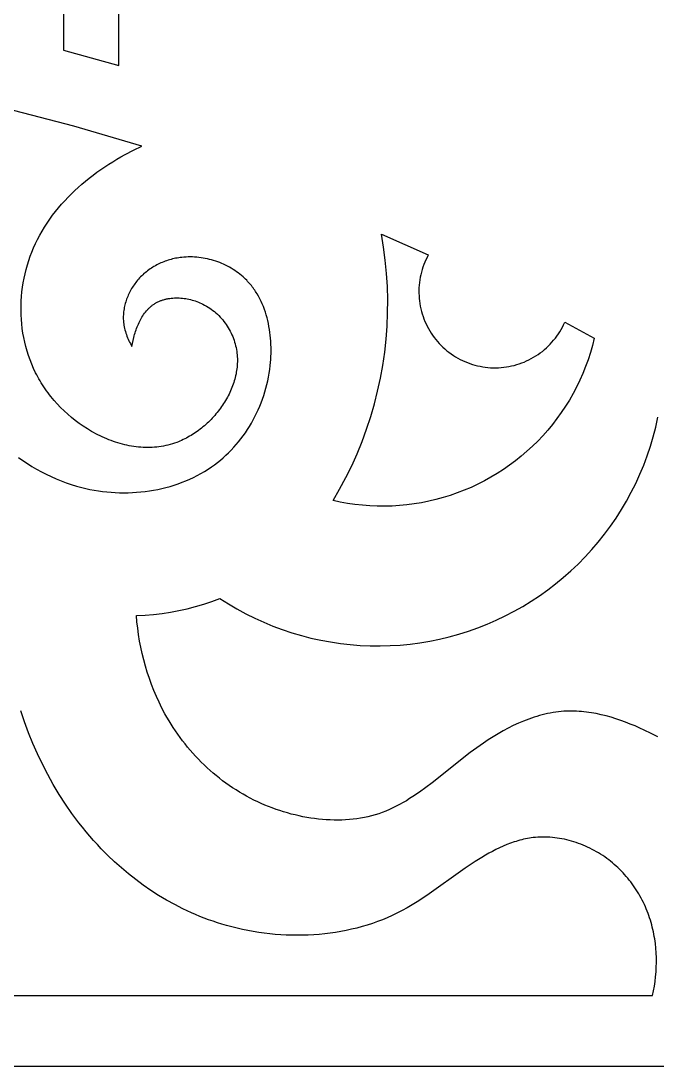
# Model space of a CAD drawing. Header units: millimetres. Extents: x 215 to 1844, y 1465 to 2065.
# Drawn here: x 1218.3 to 1430.6, y 1464.8 to 1813.5 of the extents above; entities that cross this region are included whole.
import ezdxf

# ---------------------------------------------------------------- set-up
doc = ezdxf.new("R2010")
doc.units = ezdxf.units.MM
doc.layers.add('Layer 01', color=12, linetype='Continuous', true_color=0xde0000)

msp = doc.modelspace()

# ---------------------------------------------------------------- linework, layer by layer
at = {"layer": 'Layer 01'}
for p, q in [((1232.55, 2041.2), (1232.55, 1803.76)), ((1251.02, 1798.65), (1251.02, 2041.2)), ((1232.55, 1803.76), (1251.02, 1798.65)), ((1236.06, 1778.37), (1213.28, 1784.33)), ((1258.66, 1771.75), (1236.06, 1778.37)), ((1251.7, 1768.17), (1253.08, 1768.94)), ((1253.08, 1768.94), (1255.86, 1770.4)), ((1255.86, 1770.4), (1258.66, 1771.75)), ((1244.99, 1763.93), (1246.31, 1764.83)), ((1246.31, 1764.83), (1247.63, 1765.71)), ((1247.63, 1765.71), (1248.98, 1766.56)), ((1248.98, 1766.56), (1250.33, 1767.38)), ((1250.33, 1767.38), (1251.7, 1768.17)), ((1241.15, 1761.08), (1242.41, 1762.05)), ((1242.41, 1762.05), (1243.69, 1763.01)), ((1243.69, 1763.01), (1244.99, 1763.93)), ((1236.33, 1756.91), (1237.5, 1757.99)), ((1237.5, 1757.99), (1238.69, 1759.04)), ((1238.69, 1759.04), (1239.91, 1760.07)), ((1239.91, 1760.07), (1241.15, 1761.08)), ((1232.98, 1753.52), (1234.07, 1754.68)), ((1234.07, 1754.68), (1235.18, 1755.81)), ((1235.18, 1755.81), (1236.33, 1756.91)), ((1229.89, 1749.91), (1230.89, 1751.14)), ((1230.89, 1751.14), (1231.92, 1752.34)), ((1231.92, 1752.34), (1232.98, 1753.52)), ((1227.1, 1746.08), (1228, 1747.38)), ((1228, 1747.38), (1228.92, 1748.66)), ((1228.92, 1748.66), (1229.89, 1749.91)), ((1225.43, 1743.41), (1226.25, 1744.76)), ((1226.25, 1744.76), (1227.1, 1746.08)), ((1223.22, 1739.23), (1223.92, 1740.64)), ((1223.92, 1740.64), (1224.65, 1742.04)), ((1224.65, 1742.04), (1225.43, 1743.41)), ((1339.33, 1738), (1338.6, 1742.34)), ((1338.6, 1742.34), (1354.27, 1735.42)), ((1222, 1736.39), (1222.57, 1737.78)), ((1222.57, 1737.78), (1223.22, 1739.23)), ((1339.91, 1733.64), (1339.33, 1738)), ((1220.51, 1732.1), (1220.97, 1733.54)), ((1220.97, 1733.54), (1221.46, 1734.98)), ((1221.46, 1734.98), (1222, 1736.39)), ((1266.97, 1733.52), (1266.48, 1733.34)), ((1267.46, 1733.68), (1266.97, 1733.52)), ((1267.96, 1733.83), (1267.46, 1733.68)), ((1268.46, 1733.97), (1267.96, 1733.83)), ((1268.96, 1734.09), (1268.46, 1733.97)), ((1269.46, 1734.21), (1268.96, 1734.09)), ((1269.97, 1734.32), (1269.46, 1734.21)), ((1270.48, 1734.41), (1269.97, 1734.32)), ((1271, 1734.5), (1270.48, 1734.41)), ((1271.51, 1734.57), (1271, 1734.5)), ((1272.03, 1734.63), (1271.51, 1734.57)), ((1272.74, 1734.7), (1272.03, 1734.63)), ((1273.45, 1734.75), (1272.74, 1734.7)), ((1274.16, 1734.77), (1273.45, 1734.75)), ((1274.88, 1734.78), (1274.16, 1734.77)), ((1275.59, 1734.77), (1274.88, 1734.78)), ((1276.31, 1734.73), (1275.59, 1734.77)), ((1277.02, 1734.68), (1276.31, 1734.73)), ((1277.73, 1734.61), (1277.02, 1734.68)), ((1278.45, 1734.51), (1277.73, 1734.61)), ((1279.16, 1734.4), (1278.45, 1734.51)), ((1279.86, 1734.28), (1279.16, 1734.4)), ((1280.56, 1734.13), (1279.86, 1734.28)), ((1281.26, 1733.96), (1280.56, 1734.13)), ((1281.96, 1733.78), (1281.26, 1733.96)), ((1282.65, 1733.58), (1281.96, 1733.78)), ((1283.33, 1733.36), (1282.65, 1733.58)), ((1340.34, 1729.27), (1339.91, 1733.64)), ((1353.47, 1733.84), (1353.12, 1733.03)), ((1353.86, 1734.64), (1353.47, 1733.84)), ((1354.27, 1735.42), (1353.86, 1734.64)), ((1219.74, 1729.15), (1220.1, 1730.63)), ((1220.1, 1730.63), (1220.51, 1732.1)), ((1260.61, 1730.17), (1260.2, 1729.85)), ((1261.02, 1730.47), (1260.61, 1730.17)), ((1261.44, 1730.77), (1261.02, 1730.47)), ((1261.87, 1731.05), (1261.44, 1730.77)), ((1262.31, 1731.33), (1261.87, 1731.05)), ((1262.75, 1731.59), (1262.31, 1731.33)), ((1263.2, 1731.85), (1262.75, 1731.59)), ((1263.65, 1732.09), (1263.2, 1731.85)), ((1264.11, 1732.33), (1263.65, 1732.09)), ((1264.57, 1732.55), (1264.11, 1732.33)), ((1265.04, 1732.77), (1264.57, 1732.55)), ((1265.52, 1732.97), (1265.04, 1732.77)), ((1266, 1733.16), (1265.52, 1732.97)), ((1266.48, 1733.34), (1266, 1733.16)), ((1284.01, 1733.12), (1283.33, 1733.36)), ((1284.68, 1732.87), (1284.01, 1733.12)), ((1285.34, 1732.6), (1284.68, 1732.87)), ((1285.99, 1732.31), (1285.34, 1732.6)), ((1286.64, 1732.01), (1285.99, 1732.31)), ((1287.27, 1731.69), (1286.64, 1732.01)), ((1287.9, 1731.35), (1287.27, 1731.69)), ((1288.51, 1731), (1287.9, 1731.35)), ((1289.12, 1730.63), (1288.51, 1731)), ((1289.71, 1730.25), (1289.12, 1730.63)), ((1290.29, 1729.85), (1289.71, 1730.25)), ((1352.22, 1730.55), (1351.98, 1729.7)), ((1352.49, 1731.38), (1352.22, 1730.55)), ((1352.79, 1732.21), (1352.49, 1731.38)), ((1353.12, 1733.03), (1352.79, 1732.21)), ((1219.13, 1726.17), (1219.41, 1727.67)), ((1219.41, 1727.67), (1219.74, 1729.15)), ((1256.96, 1726.62), (1256.66, 1726.23)), ((1257.27, 1726.99), (1256.96, 1726.62)), ((1257.58, 1727.36), (1257.27, 1726.99)), ((1257.93, 1727.75), (1257.58, 1727.36)), ((1258.29, 1728.12), (1257.93, 1727.75)), ((1258.65, 1728.49), (1258.29, 1728.12)), ((1259.03, 1728.84), (1258.65, 1728.49)), ((1259.41, 1729.19), (1259.03, 1728.84)), ((1259.8, 1729.52), (1259.41, 1729.19)), ((1260.2, 1729.85), (1259.8, 1729.52)), ((1290.86, 1729.44), (1290.29, 1729.85)), ((1291.42, 1729.01), (1290.86, 1729.44)), ((1291.96, 1728.57), (1291.42, 1729.01)), ((1292.48, 1728.12), (1291.96, 1728.57)), ((1292.99, 1727.65), (1292.48, 1728.12)), ((1293.33, 1727.32), (1292.99, 1727.65)), ((1293.67, 1726.98), (1293.33, 1727.32)), ((1294, 1726.63), (1293.67, 1726.98)), ((1294.32, 1726.29), (1294, 1726.63)), ((1340.62, 1724.88), (1340.34, 1729.27)), ((1351.43, 1727.11), (1351.31, 1726.23)), ((1351.59, 1727.98), (1351.43, 1727.11)), ((1351.77, 1728.84), (1351.59, 1727.98)), ((1351.98, 1729.7), (1351.77, 1728.84)), ((1218.56, 1721.61), (1218.71, 1723.14)), ((1218.71, 1723.14), (1218.9, 1724.66)), ((1218.9, 1724.66), (1219.13, 1726.17)), ((1254.81, 1723.35), (1254.59, 1722.92)), ((1255.05, 1723.78), (1254.81, 1723.35)), ((1255.29, 1724.21), (1255.05, 1723.78)), ((1255.55, 1724.63), (1255.29, 1724.21)), ((1255.81, 1725.04), (1255.55, 1724.63)), ((1256.08, 1725.44), (1255.81, 1725.04)), ((1256.37, 1725.84), (1256.08, 1725.44)), ((1256.66, 1726.23), (1256.37, 1725.84)), ((1294.63, 1725.93), (1294.32, 1726.29)), ((1294.93, 1725.57), (1294.63, 1725.93)), ((1295.23, 1725.2), (1294.93, 1725.57)), ((1295.52, 1724.83), (1295.23, 1725.2)), ((1295.81, 1724.45), (1295.52, 1724.83)), ((1296.08, 1724.07), (1295.81, 1724.45)), ((1296.35, 1723.68), (1296.08, 1724.07)), ((1296.62, 1723.28), (1296.35, 1723.68)), ((1296.87, 1722.88), (1296.62, 1723.28)), ((1340.74, 1720.49), (1340.62, 1724.88)), ((1351.16, 1724.48), (1351.13, 1723.59)), ((1351.13, 1723.59), (1351.13, 1722.71)), ((1351.22, 1725.36), (1351.16, 1724.48)), ((1351.31, 1726.23), (1351.22, 1725.36)), ((1218.4, 1718.55), (1218.46, 1720.09)), ((1218.46, 1720.09), (1218.56, 1721.61)), ((1253.32, 1719.75), (1253.18, 1719.28)), ((1253.47, 1720.21), (1253.32, 1719.75)), ((1253.63, 1720.67), (1253.47, 1720.21)), ((1253.8, 1721.13), (1253.63, 1720.67)), ((1253.98, 1721.58), (1253.8, 1721.13)), ((1254.17, 1722.03), (1253.98, 1721.58)), ((1254.37, 1722.48), (1254.17, 1722.03)), ((1254.59, 1722.92), (1254.37, 1722.48)), ((1263.41, 1719.44), (1263.63, 1719.56)), ((1263.63, 1719.56), (1263.85, 1719.68)), ((1263.85, 1719.68), (1264.08, 1719.79)), ((1264.08, 1719.79), (1264.31, 1719.89)), ((1264.31, 1719.89), (1264.54, 1720)), ((1264.54, 1720), (1264.77, 1720.09)), ((1264.77, 1720.09), (1265, 1720.18)), ((1265, 1720.18), (1265.24, 1720.27)), ((1265.24, 1720.27), (1265.48, 1720.36)), ((1265.48, 1720.36), (1265.72, 1720.43)), ((1265.72, 1720.43), (1265.97, 1720.51)), ((1265.97, 1720.51), (1266.21, 1720.58)), ((1266.21, 1720.58), (1266.46, 1720.64)), ((1266.46, 1720.64), (1266.71, 1720.7)), ((1266.71, 1720.7), (1266.96, 1720.76)), ((1266.96, 1720.76), (1267.21, 1720.81)), ((1267.21, 1720.81), (1267.47, 1720.86)), ((1267.47, 1720.86), (1267.98, 1720.94)), ((1267.98, 1720.94), (1268.5, 1721.01)), ((1268.5, 1721.01), (1269.03, 1721.06)), ((1269.03, 1721.06), (1269.56, 1721.09)), ((1269.56, 1721.09), (1270.09, 1721.1)), ((1270.09, 1721.1), (1270.63, 1721.1)), ((1270.63, 1721.1), (1271.16, 1721.08)), ((1271.16, 1721.08), (1271.7, 1721.05)), ((1271.7, 1721.05), (1272.24, 1721)), ((1272.24, 1721), (1272.78, 1720.94)), ((1272.78, 1720.94), (1273.32, 1720.86)), ((1273.32, 1720.86), (1273.86, 1720.76)), ((1273.86, 1720.76), (1274.4, 1720.65)), ((1274.4, 1720.65), (1274.94, 1720.53)), ((1274.94, 1720.53), (1275.47, 1720.39)), ((1275.47, 1720.39), (1276, 1720.24)), ((1276, 1720.24), (1276.52, 1720.07)), ((1276.52, 1720.07), (1277.04, 1719.89)), ((1277.04, 1719.89), (1277.55, 1719.69)), ((1277.55, 1719.69), (1278.06, 1719.49)), ((1278.06, 1719.49), (1278.56, 1719.26)), ((1297.12, 1722.48), (1296.87, 1722.88)), ((1297.6, 1721.65), (1297.12, 1722.48)), ((1298.05, 1720.81), (1297.6, 1721.65)), ((1298.47, 1719.95), (1298.05, 1720.81)), ((1298.87, 1719.08), (1298.47, 1719.95)), ((1340.71, 1716.09), (1340.74, 1720.49)), ((1351.13, 1722.71), (1351.17, 1721.83)), ((1351.17, 1721.83), (1351.23, 1720.95)), ((1351.23, 1720.95), (1351.32, 1720.07)), ((1351.32, 1720.07), (1351.44, 1719.2)), ((1218.39, 1717.02), (1218.4, 1718.55)), ((1218.42, 1715.49), (1218.39, 1717.02)), ((1252.63, 1716.44), (1252.58, 1715.96)), ((1252.69, 1716.92), (1252.63, 1716.44)), ((1252.76, 1717.4), (1252.69, 1716.92)), ((1252.85, 1717.87), (1252.76, 1717.4)), ((1252.95, 1718.34), (1252.85, 1717.87)), ((1253.06, 1718.81), (1252.95, 1718.34)), ((1253.18, 1719.28), (1253.06, 1718.81)), ((1259.59, 1715.97), (1259.9, 1716.37)), ((1259.9, 1716.37), (1260.22, 1716.76)), ((1260.22, 1716.76), (1260.38, 1716.95)), ((1260.38, 1716.95), (1260.55, 1717.13)), ((1260.55, 1717.13), (1260.72, 1717.31)), ((1260.72, 1717.31), (1260.89, 1717.49)), ((1260.89, 1717.49), (1261.06, 1717.67)), ((1261.06, 1717.67), (1261.24, 1717.84)), ((1261.24, 1717.84), (1261.42, 1718)), ((1261.42, 1718), (1261.61, 1718.17)), ((1261.61, 1718.17), (1261.79, 1718.33)), ((1261.79, 1718.33), (1261.98, 1718.48)), ((1261.98, 1718.48), (1262.18, 1718.63)), ((1262.18, 1718.63), (1262.37, 1718.77)), ((1262.37, 1718.77), (1262.57, 1718.92)), ((1262.57, 1718.92), (1262.78, 1719.05)), ((1262.78, 1719.05), (1262.99, 1719.19)), ((1262.99, 1719.19), (1263.2, 1719.32)), ((1263.2, 1719.32), (1263.41, 1719.44)), ((1278.56, 1719.26), (1279.05, 1719.03)), ((1279.05, 1719.03), (1279.64, 1718.72)), ((1279.64, 1718.72), (1280.22, 1718.4)), ((1280.22, 1718.4), (1280.79, 1718.06)), ((1280.79, 1718.06), (1281.34, 1717.7)), ((1281.34, 1717.7), (1281.88, 1717.32)), ((1281.88, 1717.32), (1282.41, 1716.92)), ((1282.41, 1716.92), (1282.92, 1716.51)), ((1282.92, 1716.51), (1283.42, 1716.09)), ((1283.42, 1716.09), (1283.9, 1715.65)), ((1299.24, 1718.18), (1298.87, 1719.08)), ((1299.58, 1717.28), (1299.24, 1718.18)), ((1299.9, 1716.36), (1299.58, 1717.28)), ((1300.19, 1715.42), (1299.9, 1716.36)), ((1340.53, 1711.7), (1340.71, 1716.09)), ((1351.44, 1719.2), (1351.6, 1718.33)), ((1351.6, 1718.33), (1351.78, 1717.47)), ((1351.78, 1717.47), (1351.99, 1716.61)), ((1351.99, 1716.61), (1352.24, 1715.76)), ((1218.51, 1713.95), (1218.42, 1715.49)), ((1218.64, 1712.42), (1218.51, 1713.95)), ((1252.52, 1715.01), (1252.51, 1714.53)), ((1252.51, 1714.53), (1252.52, 1714.05)), ((1252.54, 1715.49), (1252.52, 1715.01)), ((1252.52, 1714.05), (1252.54, 1713.58)), ((1252.58, 1715.96), (1252.54, 1715.49)), ((1252.54, 1713.58), (1252.58, 1713.1)), ((1252.58, 1713.1), (1252.6, 1712.83)), ((1252.6, 1712.83), (1252.64, 1712.56)), ((1252.64, 1712.56), (1252.71, 1712.02)), ((1257.53, 1712.39), (1257.75, 1712.87)), ((1257.75, 1712.87), (1257.98, 1713.34)), ((1257.98, 1713.34), (1258.22, 1713.8)), ((1258.22, 1713.8), (1258.47, 1714.26)), ((1258.47, 1714.26), (1258.74, 1714.7)), ((1258.74, 1714.7), (1259.01, 1715.13)), ((1259.01, 1715.13), (1259.29, 1715.56)), ((1259.29, 1715.56), (1259.59, 1715.97)), ((1283.9, 1715.65), (1284.37, 1715.19)), ((1284.37, 1715.19), (1284.82, 1714.72)), ((1284.82, 1714.72), (1285.26, 1714.24)), ((1285.26, 1714.24), (1285.68, 1713.74)), ((1285.68, 1713.74), (1286.09, 1713.24)), ((1286.09, 1713.24), (1286.48, 1712.72)), ((1286.48, 1712.72), (1286.85, 1712.19)), ((1300.46, 1714.48), (1300.19, 1715.42)), ((1300.7, 1713.52), (1300.46, 1714.48)), ((1300.92, 1712.56), (1300.7, 1713.52)), ((1301.11, 1711.58), (1300.92, 1712.56)), ((1352.24, 1715.76), (1352.51, 1714.92)), ((1352.51, 1714.92), (1352.81, 1714.1)), ((1352.81, 1714.1), (1353.14, 1713.28)), ((1353.14, 1713.28), (1353.5, 1712.47)), ((1399.42, 1712.15), (1399.79, 1712.96)), ((1399.79, 1712.96), (1409.62, 1707.63)), ((1218.81, 1710.89), (1218.64, 1712.42)), ((1219.04, 1709.37), (1218.81, 1710.89)), ((1219.31, 1707.85), (1219.04, 1709.37)), ((1252.71, 1712.02), (1252.81, 1711.48)), ((1252.81, 1711.48), (1252.92, 1710.94)), ((1252.92, 1710.94), (1253.05, 1710.41)), ((1253.05, 1710.41), (1253.2, 1709.88)), ((1253.2, 1709.88), (1253.36, 1709.36)), ((1253.36, 1709.36), (1253.53, 1708.84)), ((1256.28, 1708.92), (1256.42, 1709.43)), ((1256.42, 1709.43), (1256.58, 1709.93)), ((1256.58, 1709.93), (1256.75, 1710.43)), ((1256.75, 1710.43), (1256.93, 1710.93)), ((1256.93, 1710.93), (1257.12, 1711.42)), ((1257.12, 1711.42), (1257.32, 1711.91)), ((1257.32, 1711.91), (1257.53, 1712.39)), ((1286.85, 1712.19), (1287.21, 1711.64)), ((1287.21, 1711.64), (1287.55, 1711.09)), ((1287.55, 1711.09), (1287.88, 1710.53)), ((1287.88, 1710.53), (1288.18, 1709.96)), ((1288.18, 1709.96), (1288.47, 1709.38)), ((1288.47, 1709.38), (1288.75, 1708.8)), ((1301.28, 1710.6), (1301.11, 1711.58)), ((1301.42, 1709.61), (1301.28, 1710.6)), ((1301.54, 1708.62), (1301.42, 1709.61)), ((1340.2, 1707.31), (1340.53, 1711.7)), ((1353.5, 1712.47), (1353.89, 1711.68)), ((1353.89, 1711.68), (1354.3, 1710.9)), ((1354.3, 1710.9), (1354.74, 1710.13)), ((1354.74, 1710.13), (1355.2, 1709.38)), ((1355.2, 1709.38), (1355.7, 1708.65)), ((1397.17, 1708.37), (1397.67, 1709.09)), ((1397.67, 1709.09), (1398.15, 1709.83)), ((1398.15, 1709.83), (1398.6, 1710.59)), ((1398.6, 1710.59), (1399.03, 1711.37)), ((1399.03, 1711.37), (1399.42, 1712.15)), ((1219.63, 1706.35), (1219.31, 1707.85)), ((1220, 1704.85), (1219.63, 1706.35)), ((1253.53, 1708.84), (1253.73, 1708.32)), ((1253.73, 1708.32), (1253.93, 1707.81)), ((1253.93, 1707.81), (1254.15, 1707.31)), ((1254.15, 1707.31), (1254.38, 1706.81)), ((1254.38, 1706.81), (1254.62, 1706.32)), ((1254.62, 1706.32), (1254.87, 1705.84)), ((1254.87, 1705.84), (1255.14, 1705.36)), ((1255.41, 1704.89), (1255.57, 1705.88)), ((1255.57, 1705.88), (1255.77, 1706.89)), ((1255.77, 1706.89), (1256, 1707.91)), ((1256, 1707.91), (1256.13, 1708.41)), ((1256.13, 1708.41), (1256.28, 1708.92)), ((1288.75, 1708.8), (1289, 1708.2)), ((1289, 1708.2), (1289.24, 1707.6)), ((1289.24, 1707.6), (1289.45, 1707)), ((1289.45, 1707), (1289.65, 1706.38)), ((1289.65, 1706.38), (1289.83, 1705.77)), ((1289.83, 1705.77), (1289.99, 1705.14)), ((1301.64, 1707.62), (1301.54, 1708.62)), ((1301.72, 1706.61), (1301.64, 1707.62)), ((1301.77, 1705.6), (1301.72, 1706.61)), ((1301.8, 1704.59), (1301.77, 1705.6)), ((1339.72, 1702.94), (1340.2, 1707.31)), ((1355.7, 1708.65), (1356.21, 1707.94)), ((1356.21, 1707.94), (1356.76, 1707.24)), ((1356.76, 1707.24), (1357.32, 1706.56)), ((1357.32, 1706.56), (1357.91, 1705.91)), ((1357.91, 1705.91), (1358.52, 1705.27)), ((1394.3, 1705.02), (1394.92, 1705.65)), ((1394.92, 1705.65), (1395.52, 1706.3)), ((1395.52, 1706.3), (1396.09, 1706.97)), ((1396.09, 1706.97), (1396.65, 1707.66)), ((1396.65, 1707.66), (1397.17, 1708.37)), ((1409.62, 1707.63), (1409.01, 1705.23)), ((1220.42, 1703.36), (1220, 1704.85)), ((1220.88, 1701.89), (1220.42, 1703.36)), ((1255.14, 1705.36), (1255.41, 1704.89)), ((1289.99, 1705.14), (1290.14, 1704.52)), ((1290.14, 1704.52), (1290.26, 1703.89)), ((1290.26, 1703.89), (1290.36, 1703.26)), ((1290.36, 1703.26), (1290.44, 1702.62)), ((1290.44, 1702.62), (1290.5, 1702.05)), ((1290.5, 1702.05), (1290.54, 1701.48)), ((1301.76, 1701.56), (1301.79, 1702.57)), ((1301.79, 1702.57), (1301.81, 1703.58)), ((1301.81, 1703.58), (1301.8, 1704.59)), ((1339.08, 1698.59), (1339.72, 1702.94)), ((1358.52, 1705.27), (1359.15, 1704.66)), ((1359.15, 1704.66), (1359.81, 1704.06)), ((1359.81, 1704.06), (1360.48, 1703.49)), ((1360.48, 1703.49), (1361.17, 1702.95)), ((1361.17, 1702.95), (1361.89, 1702.43)), ((1361.89, 1702.43), (1362.62, 1701.93)), ((1390.16, 1701.74), (1390.9, 1702.23)), ((1390.9, 1702.23), (1391.62, 1702.74)), ((1391.62, 1702.74), (1392.32, 1703.27)), ((1392.32, 1703.27), (1393, 1703.83)), ((1393, 1703.83), (1393.66, 1704.42)), ((1393.66, 1704.42), (1394.3, 1705.02)), ((1408.33, 1702.85), (1407.56, 1700.49)), ((1409.01, 1705.23), (1408.33, 1702.85)), ((1221.4, 1700.43), (1220.88, 1701.89)), ((1221.97, 1698.98), (1221.4, 1700.43)), ((1222.59, 1697.56), (1221.97, 1698.98)), ((1290.51, 1698.6), (1290.46, 1698.02)), ((1290.55, 1699.18), (1290.51, 1698.6)), ((1290.54, 1701.48), (1290.57, 1700.9)), ((1290.57, 1699.75), (1290.55, 1699.18)), ((1290.57, 1700.9), (1290.57, 1700.33)), ((1290.57, 1700.33), (1290.57, 1699.75)), ((1301.52, 1698.54), (1301.62, 1699.54)), ((1301.62, 1699.54), (1301.7, 1700.55)), ((1301.7, 1700.55), (1301.76, 1701.56)), ((1338.3, 1694.27), (1339.08, 1698.59)), ((1362.62, 1701.93), (1363.36, 1701.46)), ((1363.36, 1701.46), (1364.12, 1701.02)), ((1364.12, 1701.02), (1364.9, 1700.6)), ((1364.9, 1700.6), (1365.69, 1700.21)), ((1365.69, 1700.21), (1366.5, 1699.85)), ((1366.5, 1699.85), (1367.31, 1699.51)), ((1367.31, 1699.51), (1368.14, 1699.21)), ((1368.14, 1699.21), (1368.98, 1698.93)), ((1368.98, 1698.93), (1369.82, 1698.68)), ((1369.82, 1698.68), (1370.68, 1698.46)), ((1382.05, 1698.38), (1382.91, 1698.59)), ((1382.91, 1698.59), (1383.76, 1698.83)), ((1383.76, 1698.83), (1384.6, 1699.09)), ((1384.6, 1699.09), (1385.43, 1699.39)), ((1385.43, 1699.39), (1386.25, 1699.71)), ((1386.25, 1699.71), (1387.06, 1700.06)), ((1387.06, 1700.06), (1387.86, 1700.44)), ((1387.86, 1700.44), (1388.64, 1700.85)), ((1388.64, 1700.85), (1389.41, 1701.28)), ((1389.41, 1701.28), (1390.16, 1701.74)), ((1407.56, 1700.49), (1406.71, 1698.16)), ((1223.26, 1696.15), (1222.59, 1697.56)), ((1223.61, 1695.45), (1223.26, 1696.15)), ((1223.98, 1694.76), (1223.61, 1695.45)), ((1289.98, 1695.15), (1289.85, 1694.58)), ((1290.11, 1695.73), (1289.98, 1695.15)), ((1290.22, 1696.3), (1290.11, 1695.73)), ((1290.31, 1696.87), (1290.22, 1696.3)), ((1290.39, 1697.45), (1290.31, 1696.87)), ((1290.46, 1698.02), (1290.39, 1697.45)), ((1300.95, 1694.7), (1301.18, 1695.97)), ((1301.18, 1695.97), (1301.37, 1697.25)), ((1301.37, 1697.25), (1301.52, 1698.54)), ((1370.68, 1698.46), (1371.54, 1698.27)), ((1371.54, 1698.27), (1372.41, 1698.12)), ((1372.41, 1698.12), (1373.28, 1697.99)), ((1373.28, 1697.99), (1374.16, 1697.89)), ((1374.16, 1697.89), (1375.04, 1697.82)), ((1375.04, 1697.82), (1375.92, 1697.79)), ((1375.92, 1697.79), (1376.8, 1697.78)), ((1376.8, 1697.78), (1377.68, 1697.8)), ((1377.68, 1697.8), (1378.56, 1697.86)), ((1378.56, 1697.86), (1379.44, 1697.95)), ((1379.44, 1697.95), (1380.32, 1698.06)), ((1380.32, 1698.06), (1381.19, 1698.21)), ((1381.19, 1698.21), (1382.05, 1698.38)), ((1405.79, 1695.87), (1404.78, 1693.6)), ((1406.71, 1698.16), (1405.79, 1695.87)), ((1224.36, 1694.07), (1223.98, 1694.76)), ((1224.75, 1693.39), (1224.36, 1694.07)), ((1225.16, 1692.71), (1224.75, 1693.39)), ((1225.58, 1692.04), (1225.16, 1692.71)), ((1226.01, 1691.38), (1225.58, 1692.04)), ((1288.97, 1691.76), (1288.75, 1691.2)), ((1289.17, 1692.32), (1288.97, 1691.76)), ((1289.36, 1692.88), (1289.17, 1692.32)), ((1289.53, 1693.45), (1289.36, 1692.88)), ((1289.7, 1694.01), (1289.53, 1693.45)), ((1289.85, 1694.58), (1289.7, 1694.01)), ((1300.09, 1690.95), (1300.41, 1692.19)), ((1300.41, 1692.19), (1300.7, 1693.44)), ((1300.7, 1693.44), (1300.95, 1694.7)), ((1337.36, 1689.97), (1338.3, 1694.27)), ((1404.78, 1693.6), (1403.7, 1691.37)), ((1226.46, 1690.72), (1226.01, 1691.38)), ((1226.92, 1690.07), (1226.46, 1690.72)), ((1227.39, 1689.42), (1226.92, 1690.07)), ((1227.88, 1688.78), (1227.39, 1689.42)), ((1228.38, 1688.15), (1227.88, 1688.78)), ((1229.41, 1686.91), (1228.38, 1688.15)), ((1287.5, 1688.47), (1287.22, 1687.93)), ((1287.78, 1689.01), (1287.5, 1688.47)), ((1288.04, 1689.55), (1287.78, 1689.01)), ((1288.29, 1690.1), (1288.04, 1689.55)), ((1288.53, 1690.65), (1288.29, 1690.1)), ((1288.75, 1691.2), (1288.53, 1690.65)), ((1298.94, 1687.3), (1299.36, 1688.5)), ((1299.36, 1688.5), (1299.74, 1689.72)), ((1299.74, 1689.72), (1300.09, 1690.95)), ((1336.28, 1685.71), (1337.36, 1689.97)), ((1402.55, 1689.18), (1401.32, 1687.03)), ((1403.7, 1691.37), (1402.55, 1689.18)), ((1230.49, 1685.7), (1229.41, 1686.91)), ((1231.61, 1684.52), (1230.49, 1685.7)), ((1285.3, 1684.82), (1284.94, 1684.32)), ((1285.64, 1685.32), (1285.3, 1684.82)), ((1285.98, 1685.83), (1285.64, 1685.32)), ((1286.3, 1686.35), (1285.98, 1685.83)), ((1286.62, 1686.87), (1286.3, 1686.35)), ((1286.92, 1687.4), (1286.62, 1686.87)), ((1287.22, 1687.93), (1286.92, 1687.4)), ((1297.53, 1683.77), (1298.03, 1684.93)), ((1298.03, 1684.93), (1298.5, 1686.11)), ((1298.5, 1686.11), (1298.94, 1687.3)), ((1335.05, 1681.49), (1336.28, 1685.71)), ((1400.02, 1684.92), (1398.64, 1682.86)), ((1401.32, 1687.03), (1400.02, 1684.92)), ((1232.78, 1683.38), (1231.61, 1684.52)), ((1233.98, 1682.28), (1232.78, 1683.38)), ((1235.22, 1681.22), (1233.98, 1682.28)), ((1236.5, 1680.2), (1235.22, 1681.22)), ((1282.62, 1681.45), (1282.2, 1680.99)), ((1283.03, 1681.91), (1282.62, 1681.45)), ((1283.43, 1682.38), (1283.03, 1681.91)), ((1283.82, 1682.85), (1283.43, 1682.38)), ((1284.2, 1683.33), (1283.82, 1682.85)), ((1284.58, 1683.82), (1284.2, 1683.33)), ((1284.94, 1684.32), (1284.58, 1683.82)), ((1295.85, 1680.38), (1296.44, 1681.49)), ((1296.44, 1681.49), (1297, 1682.62)), ((1297, 1682.62), (1297.53, 1683.77)), ((1333.68, 1677.31), (1335.05, 1681.49)), ((1398.64, 1682.86), (1397.2, 1680.85)), ((1430.17, 1678), (1430.89, 1681.25)), ((1237.81, 1679.22), (1236.5, 1680.2)), ((1239.15, 1678.29), (1237.81, 1679.22)), ((1240.52, 1677.4), (1239.15, 1678.29)), ((1278.61, 1677.65), (1278.13, 1677.27)), ((1279.08, 1678.04), (1278.61, 1677.65)), ((1279.55, 1678.44), (1279.08, 1678.04)), ((1280.01, 1678.84), (1279.55, 1678.44)), ((1280.46, 1679.26), (1280.01, 1678.84)), ((1280.91, 1679.68), (1280.46, 1679.26)), ((1281.35, 1680.11), (1280.91, 1679.68)), ((1281.78, 1680.55), (1281.35, 1680.11)), ((1282.2, 1680.99), (1281.78, 1680.55)), ((1293.92, 1677.15), (1294.59, 1678.21)), ((1294.59, 1678.21), (1295.23, 1679.28)), ((1295.23, 1679.28), (1295.85, 1680.38)), ((1395.69, 1678.89), (1394.11, 1676.98)), ((1397.2, 1680.85), (1395.69, 1678.89)), ((1429.33, 1674.78), (1430.17, 1678)), ((1241.92, 1676.57), (1240.52, 1677.4)), ((1242.62, 1676.17), (1241.92, 1676.57)), ((1243.33, 1675.79), (1242.62, 1676.17)), ((1244.05, 1675.42), (1243.33, 1675.79)), ((1244.77, 1675.06), (1244.05, 1675.42)), ((1245.5, 1674.72), (1244.77, 1675.06)), ((1246.23, 1674.39), (1245.5, 1674.72)), ((1246.97, 1674.08), (1246.23, 1674.39)), ((1273.56, 1674.33), (1273.03, 1674.06)), ((1274.09, 1674.61), (1273.56, 1674.33)), ((1274.61, 1674.91), (1274.09, 1674.61)), ((1275.13, 1675.22), (1274.61, 1674.91)), ((1275.64, 1675.53), (1275.13, 1675.22)), ((1276.15, 1675.86), (1275.64, 1675.53)), ((1276.65, 1676.2), (1276.15, 1675.86)), ((1277.15, 1676.55), (1276.65, 1676.2)), ((1277.64, 1676.91), (1277.15, 1676.55)), ((1278.13, 1677.27), (1277.64, 1676.91)), ((1291.76, 1674.09), (1292.5, 1675.09)), ((1292.5, 1675.09), (1293.23, 1676.11)), ((1293.23, 1676.11), (1293.92, 1677.15)), ((1332.16, 1673.18), (1333.68, 1677.31)), ((1392.47, 1675.12), (1390.76, 1673.32)), ((1394.11, 1676.98), (1392.47, 1675.12)), ((1428.38, 1671.59), (1429.33, 1674.78)), ((1247.71, 1673.78), (1246.97, 1674.08)), ((1248.45, 1673.49), (1247.71, 1673.78)), ((1249.2, 1673.22), (1248.45, 1673.49)), ((1249.95, 1672.97), (1249.2, 1673.22)), ((1250.7, 1672.73), (1249.95, 1672.97)), ((1251.46, 1672.51), (1250.7, 1672.73)), ((1252.22, 1672.3), (1251.46, 1672.51)), ((1252.97, 1672.11), (1252.22, 1672.3)), ((1253.74, 1671.94), (1252.97, 1672.11)), ((1254.5, 1671.78), (1253.74, 1671.94)), ((1255.26, 1671.64), (1254.5, 1671.78)), ((1256.03, 1671.52), (1255.26, 1671.64)), ((1256.79, 1671.42), (1256.03, 1671.52)), ((1257.56, 1671.34), (1256.79, 1671.42)), ((1258.32, 1671.27), (1257.56, 1671.34)), ((1259.09, 1671.22), (1258.32, 1671.27)), ((1259.85, 1671.19), (1259.09, 1671.22)), ((1260.62, 1671.18), (1259.85, 1671.19)), ((1261.38, 1671.19), (1260.62, 1671.18)), ((1262.14, 1671.21), (1261.38, 1671.19)), ((1262.9, 1671.26), (1262.14, 1671.21)), ((1263.65, 1671.33), (1262.9, 1671.26)), ((1264.41, 1671.42), (1263.65, 1671.33)), ((1265.16, 1671.53), (1264.41, 1671.42)), ((1265.91, 1671.65), (1265.16, 1671.53)), ((1266.66, 1671.8), (1265.91, 1671.65)), ((1267.4, 1671.98), (1266.66, 1671.8)), ((1268.14, 1672.17), (1267.4, 1671.98)), ((1268.87, 1672.38), (1268.14, 1672.17)), ((1269.6, 1672.62), (1268.87, 1672.38)), ((1270.33, 1672.88), (1269.6, 1672.62)), ((1270.88, 1673.09), (1270.33, 1672.88)), ((1271.42, 1673.31), (1270.88, 1673.09)), ((1271.96, 1673.55), (1271.42, 1673.31)), ((1272.5, 1673.8), (1271.96, 1673.55)), ((1273.03, 1674.06), (1272.5, 1673.8)), ((1288.52, 1670.33), (1289.36, 1671.24)), ((1289.36, 1671.24), (1290.18, 1672.17)), ((1290.18, 1672.17), (1290.98, 1673.12)), ((1290.98, 1673.12), (1291.76, 1674.09)), ((1330.5, 1669.11), (1332.16, 1673.18)), ((1389, 1671.59), (1387.18, 1669.91)), ((1390.76, 1673.32), (1389, 1671.59)), ((1427.32, 1668.43), (1428.38, 1671.59)), ((1217.5, 1667.87), (1218.98, 1666.83)), ((1284.9, 1666.96), (1285.84, 1667.76)), ((1285.84, 1667.76), (1286.75, 1668.59)), ((1286.75, 1668.59), (1287.65, 1669.45)), ((1287.65, 1669.45), (1288.52, 1670.33)), ((1328.7, 1665.1), (1330.5, 1669.11)), ((1385.3, 1668.29), (1383.37, 1666.74)), ((1387.18, 1669.91), (1385.3, 1668.29)), ((1426.15, 1665.32), (1427.32, 1668.43)), ((1218.98, 1666.83), (1220.5, 1665.83)), ((1220.5, 1665.83), (1222.03, 1664.86)), ((1222.03, 1664.86), (1223.59, 1663.94)), ((1223.59, 1663.94), (1225.17, 1663.07)), ((1279.62, 1663.2), (1280.8, 1663.94)), ((1280.8, 1663.94), (1281.95, 1664.71)), ((1281.95, 1664.71), (1282.95, 1665.43)), ((1282.95, 1665.43), (1283.94, 1666.18)), ((1283.94, 1666.18), (1284.9, 1666.96)), ((1326.76, 1661.16), (1328.7, 1665.1)), ((1379.35, 1663.85), (1377.27, 1662.51)), ((1381.38, 1665.26), (1379.35, 1663.85)), ((1383.37, 1666.74), (1381.38, 1665.26)), ((1424.87, 1662.25), (1426.15, 1665.32)), ((1225.17, 1663.07), (1226.78, 1662.24)), ((1226.78, 1662.24), (1228.41, 1661.45)), ((1228.41, 1661.45), (1230.06, 1660.72)), ((1230.06, 1660.72), (1231.73, 1660.03)), ((1273.41, 1660.07), (1274.69, 1660.63)), ((1274.69, 1660.63), (1275.96, 1661.22)), ((1275.96, 1661.22), (1277.2, 1661.84)), ((1277.2, 1661.84), (1278.42, 1662.5)), ((1278.42, 1662.5), (1279.62, 1663.2)), ((1324.69, 1657.28), (1326.76, 1661.16)), ((1375.14, 1661.23), (1372.97, 1660.04)), ((1377.27, 1662.51), (1375.14, 1661.23)), ((1423.48, 1659.22), (1424.87, 1662.25)), ((1231.73, 1660.03), (1233.42, 1659.39)), ((1233.42, 1659.39), (1235.14, 1658.81)), ((1235.14, 1658.81), (1236.87, 1658.28)), ((1236.87, 1658.28), (1238.63, 1657.81)), ((1238.63, 1657.81), (1240, 1657.48)), ((1240, 1657.48), (1241.38, 1657.19)), ((1241.38, 1657.19), (1242.77, 1656.93)), ((1242.77, 1656.93), (1244.18, 1656.7)), ((1244.18, 1656.7), (1245.58, 1656.51)), ((1259.79, 1656.52), (1261.2, 1656.72)), ((1261.2, 1656.72), (1262.6, 1656.94)), ((1262.6, 1656.94), (1263.99, 1657.21)), ((1263.99, 1657.21), (1265.38, 1657.51)), ((1265.38, 1657.51), (1266.75, 1657.85)), ((1266.75, 1657.85), (1268.11, 1658.22)), ((1268.11, 1658.22), (1269.46, 1658.63)), ((1269.46, 1658.63), (1270.79, 1659.07)), ((1270.79, 1659.07), (1272.11, 1659.56)), ((1272.11, 1659.56), (1273.41, 1660.07)), ((1322.49, 1653.48), (1324.69, 1657.28)), ((1366.24, 1656.9), (1363.93, 1656)), ((1368.52, 1657.87), (1366.24, 1656.9)), ((1370.77, 1658.91), (1368.52, 1657.87)), ((1372.97, 1660.04), (1370.77, 1658.91)), ((1422, 1656.24), (1423.48, 1659.22)), ((1245.58, 1656.51), (1247, 1656.36)), ((1247, 1656.36), (1248.41, 1656.23)), ((1248.41, 1656.23), (1249.84, 1656.15)), ((1249.84, 1656.15), (1251.26, 1656.1)), ((1251.26, 1656.1), (1252.69, 1656.08)), ((1252.69, 1656.08), (1254.11, 1656.1)), ((1254.11, 1656.1), (1255.54, 1656.15)), ((1255.54, 1656.15), (1256.96, 1656.24)), ((1256.96, 1656.24), (1258.38, 1656.36)), ((1258.38, 1656.36), (1259.79, 1656.52)), ((1324.91, 1652.95), (1322.49, 1653.48)), ((1354.42, 1653.24), (1351.99, 1652.75)), ((1356.83, 1653.81), (1354.42, 1653.24)), ((1359.22, 1654.46), (1356.83, 1653.81)), ((1361.59, 1655.19), (1359.22, 1654.46)), ((1363.93, 1656), (1361.59, 1655.19)), ((1418.71, 1650.46), (1420.4, 1653.32)), ((1420.4, 1653.32), (1422, 1656.24)), ((1327.34, 1652.51), (1324.91, 1652.95)), ((1329.8, 1652.16), (1327.34, 1652.51)), ((1332.26, 1651.89), (1329.8, 1652.16)), ((1334.73, 1651.7), (1332.26, 1651.89)), ((1337.2, 1651.6), (1334.73, 1651.7)), ((1339.68, 1651.58), (1337.2, 1651.6)), ((1342.16, 1651.65), (1339.68, 1651.58)), ((1344.63, 1651.8), (1342.16, 1651.65)), ((1347.09, 1652.03), (1344.63, 1651.8)), ((1349.55, 1652.35), (1347.09, 1652.03)), ((1351.99, 1652.75), (1349.55, 1652.35)), ((1416.92, 1647.65), (1418.71, 1650.46)), ((1415.03, 1644.91), (1416.92, 1647.65)), ((1413.05, 1642.24), (1415.03, 1644.91)), ((1408.81, 1637.11), (1410.97, 1639.64)), ((1410.97, 1639.64), (1413.05, 1642.24)), ((1406.56, 1634.66), (1408.81, 1637.11)), ((1401.81, 1630), (1404.22, 1632.29)), ((1404.22, 1632.29), (1406.56, 1634.66)), ((1399.31, 1627.8), (1401.81, 1630)), ((1394.1, 1623.66), (1396.74, 1625.68)), ((1396.74, 1625.68), (1399.31, 1627.8)), ((1391.39, 1621.73), (1394.1, 1623.66)), ((1276.62, 1618.09), (1279.36, 1618.9)), ((1279.36, 1618.9), (1282.08, 1619.8)), ((1282.08, 1619.8), (1284.76, 1620.79)), ((1284.76, 1620.79), (1287.56, 1619)), ((1287.56, 1619), (1290.43, 1617.32)), ((1385.78, 1618.16), (1388.62, 1619.89)), ((1388.62, 1619.89), (1391.39, 1621.73)), ((1256.89, 1615.1), (1259.75, 1615.24)), ((1257.08, 1612.97), (1256.89, 1615.1)), ((1259.75, 1615.24), (1262.6, 1615.48)), ((1262.6, 1615.48), (1265.43, 1615.81)), ((1265.43, 1615.81), (1268.26, 1616.24)), ((1268.26, 1616.24), (1271.07, 1616.76)), ((1271.07, 1616.76), (1273.86, 1617.38)), ((1273.86, 1617.38), (1276.62, 1618.09)), ((1290.43, 1617.32), (1293.36, 1615.73)), ((1293.36, 1615.73), (1296.34, 1614.25)), ((1376.92, 1613.55), (1379.93, 1614.99)), ((1379.93, 1614.99), (1382.88, 1616.52)), ((1382.88, 1616.52), (1385.78, 1618.16)), ((1257.32, 1610.85), (1257.08, 1612.97)), ((1296.34, 1614.25), (1299.37, 1612.87)), ((1299.37, 1612.87), (1302.44, 1611.6)), ((1302.44, 1611.6), (1305.56, 1610.44)), ((1370.77, 1611.01), (1373.87, 1612.23)), ((1373.87, 1612.23), (1376.92, 1613.55)), ((1257.62, 1608.73), (1257.32, 1610.85)), ((1257.96, 1606.61), (1257.62, 1608.73)), ((1305.56, 1610.44), (1308.72, 1609.38)), ((1308.72, 1609.38), (1311.91, 1608.44)), ((1311.91, 1608.44), (1315.13, 1607.61)), ((1358.02, 1607.24), (1361.26, 1608.01)), ((1361.26, 1608.01), (1364.46, 1608.9)), ((1364.46, 1608.9), (1367.64, 1609.9)), ((1367.64, 1609.9), (1370.77, 1611.01)), ((1258.37, 1604.5), (1257.96, 1606.61)), ((1258.83, 1602.4), (1258.37, 1604.5)), ((1315.13, 1607.61), (1318.38, 1606.89)), ((1318.38, 1606.89), (1321.65, 1606.28)), ((1321.65, 1606.28), (1324.94, 1605.79)), ((1324.94, 1605.79), (1328.25, 1605.42)), ((1328.25, 1605.42), (1331.56, 1605.16)), ((1331.56, 1605.16), (1334.89, 1605.01)), ((1334.89, 1605.01), (1338.22, 1604.98)), ((1338.22, 1604.98), (1341.54, 1605.07)), ((1341.54, 1605.07), (1344.87, 1605.27)), ((1344.87, 1605.27), (1348.18, 1605.59)), ((1348.18, 1605.59), (1351.48, 1606.03)), ((1351.48, 1606.03), (1354.76, 1606.57)), ((1354.76, 1606.57), (1358.02, 1607.24)), ((1259.34, 1600.31), (1258.83, 1602.4)), ((1259.9, 1598.24), (1259.34, 1600.31)), ((1260.52, 1596.18), (1259.9, 1598.24)), ((1261.2, 1594.13), (1260.52, 1596.18)), ((1261.93, 1592.11), (1261.2, 1594.13)), ((1262.72, 1590.1), (1261.93, 1592.11)), ((1263.56, 1588.12), (1262.72, 1590.1)), ((1264.46, 1586.16), (1263.56, 1588.12)), ((1265.41, 1584.23), (1264.46, 1586.16)), ((1266.42, 1582.33), (1265.41, 1584.23)), ((1219.53, 1579.62), (1218.31, 1583.26)), ((1267.08, 1581.16), (1266.42, 1582.33)), ((1267.76, 1580), (1267.08, 1581.16)), ((1268.46, 1578.85), (1267.76, 1580)), ((1386.94, 1580.25), (1386.07, 1579.91)), ((1387.82, 1580.58), (1386.94, 1580.25)), ((1388.71, 1580.9), (1387.82, 1580.58)), ((1389.59, 1581.19), (1388.71, 1580.9)), ((1390.48, 1581.47), (1389.59, 1581.19)), ((1391.37, 1581.73), (1390.48, 1581.47)), ((1392.27, 1581.97), (1391.37, 1581.73)), ((1393.17, 1582.19), (1392.27, 1581.97)), ((1394.07, 1582.39), (1393.17, 1582.19)), ((1394.97, 1582.57), (1394.07, 1582.39)), ((1395.88, 1582.73), (1394.97, 1582.57)), ((1396.79, 1582.87), (1395.88, 1582.73)), ((1397.7, 1582.99), (1396.79, 1582.87)), ((1398.61, 1583.08), (1397.7, 1582.99)), ((1399.52, 1583.15), (1398.61, 1583.08)), ((1400.43, 1583.2), (1399.52, 1583.15)), ((1401.26, 1583.23), (1400.43, 1583.2)), ((1402.08, 1583.23), (1401.26, 1583.23)), ((1402.9, 1583.22), (1402.08, 1583.23)), ((1403.73, 1583.19), (1402.9, 1583.22)), ((1404.55, 1583.14), (1403.73, 1583.19)), ((1405.37, 1583.08), (1404.55, 1583.14)), ((1406.2, 1583), (1405.37, 1583.08)), ((1407.02, 1582.9), (1406.2, 1583)), ((1407.85, 1582.79), (1407.02, 1582.9)), ((1408.67, 1582.66), (1407.85, 1582.79)), ((1410.32, 1582.37), (1408.67, 1582.66)), ((1411.96, 1582.01), (1410.32, 1582.37)), ((1413.6, 1581.61), (1411.96, 1582.01)), ((1415.23, 1581.15), (1413.6, 1581.61)), ((1416.85, 1580.65), (1415.23, 1581.15)), ((1418.47, 1580.11), (1416.85, 1580.65)), ((1420.07, 1579.52), (1418.47, 1580.11)), ((1220.87, 1576.01), (1219.53, 1579.62)), ((1269.19, 1577.72), (1268.46, 1578.85)), ((1269.93, 1576.59), (1269.19, 1577.72)), ((1270.7, 1575.49), (1269.93, 1576.59)), ((1379.21, 1576.62), (1377.54, 1575.66)), ((1380.9, 1577.52), (1379.21, 1576.62)), ((1382.6, 1578.37), (1380.9, 1577.52)), ((1384.33, 1579.17), (1382.6, 1578.37)), ((1386.07, 1579.91), (1384.33, 1579.17)), ((1421.66, 1578.9), (1420.07, 1579.52)), ((1423.23, 1578.25), (1421.66, 1578.9)), ((1424.8, 1577.58), (1423.23, 1578.25)), ((1426.34, 1576.87), (1424.8, 1577.58)), ((1428.61, 1575.78), (1426.34, 1576.87)), ((1222.31, 1572.45), (1220.87, 1576.01)), ((1271.48, 1574.39), (1270.7, 1575.49)), ((1272.29, 1573.32), (1271.48, 1574.39)), ((1273.11, 1572.25), (1272.29, 1573.32)), ((1374.26, 1573.63), (1372.66, 1572.55)), ((1375.89, 1574.67), (1374.26, 1573.63)), ((1377.54, 1575.66), (1375.89, 1574.67)), ((1430.83, 1574.64), (1428.61, 1575.78)), ((1223.86, 1568.93), (1222.31, 1572.45)), ((1273.96, 1571.2), (1273.11, 1572.25)), ((1274.83, 1570.17), (1273.96, 1571.2)), ((1275.72, 1569.16), (1274.83, 1570.17)), ((1370.42, 1570.98), (1368.23, 1569.35)), ((1372.66, 1572.55), (1370.42, 1570.98)), ((1225.52, 1565.46), (1223.86, 1568.93)), ((1276.62, 1568.16), (1275.72, 1569.16)), ((1277.55, 1567.18), (1276.62, 1568.16)), ((1278.5, 1566.22), (1277.55, 1567.18)), ((1279.46, 1565.27), (1278.5, 1566.22)), ((1368.23, 1569.35), (1355.53, 1559.29)), ((1227.28, 1562.05), (1225.52, 1565.46)), ((1280.44, 1564.34), (1279.46, 1565.27)), ((1281.45, 1563.44), (1280.44, 1564.34)), ((1282.47, 1562.55), (1281.45, 1563.44)), ((1283.51, 1561.68), (1282.47, 1562.55)), ((1229.15, 1558.69), (1227.28, 1562.05)), ((1284.56, 1560.83), (1283.51, 1561.68)), ((1285.64, 1560), (1284.56, 1560.83)), ((1286.73, 1559.2), (1285.64, 1560)), ((1287.84, 1558.41), (1286.73, 1559.2)), ((1355.53, 1559.29), (1353.41, 1557.69)), ((1231.13, 1555.4), (1229.15, 1558.69)), ((1288.97, 1557.65), (1287.84, 1558.41)), ((1290.12, 1556.9), (1288.97, 1557.65)), ((1291.28, 1556.18), (1290.12, 1556.9)), ((1292.46, 1555.49), (1291.28, 1556.18)), ((1351.28, 1556.16), (1349.13, 1554.7)), ((1353.41, 1557.69), (1351.28, 1556.16)), ((1233.21, 1552.18), (1231.13, 1555.4)), ((1235.39, 1549.03), (1233.21, 1552.18)), ((1293.66, 1554.81), (1292.46, 1555.49)), ((1294.87, 1554.16), (1293.66, 1554.81)), ((1296.1, 1553.54), (1294.87, 1554.16)), ((1297.35, 1552.94), (1296.1, 1553.54)), ((1298.55, 1552.39), (1297.35, 1552.94)), ((1299.76, 1551.87), (1298.55, 1552.39)), ((1345.83, 1552.67), (1344.71, 1552.05)), ((1346.94, 1553.32), (1345.83, 1552.67)), ((1348.04, 1554), (1346.94, 1553.32)), ((1349.13, 1554.7), (1348.04, 1554)), ((1237.68, 1545.96), (1235.39, 1549.03)), ((1300.99, 1551.36), (1299.76, 1551.87)), ((1302.23, 1550.89), (1300.99, 1551.36)), ((1303.47, 1550.43), (1302.23, 1550.89)), ((1304.73, 1550.01), (1303.47, 1550.43)), ((1306, 1549.6), (1304.73, 1550.01)), ((1307.27, 1549.22), (1306, 1549.6)), ((1308.55, 1548.87), (1307.27, 1549.22)), ((1309.84, 1548.55), (1308.55, 1548.87)), ((1336.54, 1548.62), (1335.35, 1548.29)), ((1337.71, 1548.99), (1336.54, 1548.62)), ((1338.92, 1549.41), (1337.71, 1548.99)), ((1340.11, 1549.87), (1338.92, 1549.41)), ((1341.28, 1550.37), (1340.11, 1549.87)), ((1342.44, 1550.9), (1341.28, 1550.37)), ((1343.58, 1551.46), (1342.44, 1550.9)), ((1344.71, 1552.05), (1343.58, 1551.46)), ((1238.87, 1544.46), (1237.68, 1545.96)), ((1311.13, 1548.25), (1309.84, 1548.55)), ((1312.43, 1547.98), (1311.13, 1548.25)), ((1313.73, 1547.74), (1312.43, 1547.98)), ((1315.03, 1547.52), (1313.73, 1547.74)), ((1316.33, 1547.34), (1315.03, 1547.52)), ((1317.63, 1547.18), (1316.33, 1547.34)), ((1318.93, 1547.05), (1317.63, 1547.18)), ((1320.23, 1546.95), (1318.93, 1547.05)), ((1321.53, 1546.89), (1320.23, 1546.95)), ((1322.82, 1546.85), (1321.53, 1546.89)), ((1324.11, 1546.85), (1322.82, 1546.85)), ((1325.4, 1546.87), (1324.11, 1546.85)), ((1326.67, 1546.93), (1325.4, 1546.87)), ((1327.94, 1547.03), (1326.67, 1546.93)), ((1329.2, 1547.15), (1327.94, 1547.03)), ((1330.45, 1547.31), (1329.2, 1547.15)), ((1331.7, 1547.5), (1330.45, 1547.31)), ((1332.93, 1547.73), (1331.7, 1547.5)), ((1334.14, 1547.99), (1332.93, 1547.73)), ((1335.35, 1548.29), (1334.14, 1547.99)), ((1240.08, 1542.97), (1238.87, 1544.46)), ((1241.31, 1541.51), (1240.08, 1542.97)), ((1242.58, 1540.07), (1241.31, 1541.51)), ((1243.86, 1538.66), (1242.58, 1540.07)), ((1245.18, 1537.27), (1243.86, 1538.66)), ((1379.25, 1538.14), (1378.05, 1537.59)), ((1380.47, 1538.66), (1379.25, 1538.14)), ((1381.7, 1539.13), (1380.47, 1538.66)), ((1382.93, 1539.56), (1381.7, 1539.13)), ((1383.56, 1539.76), (1382.93, 1539.56)), ((1384.18, 1539.95), (1383.56, 1539.76)), ((1384.81, 1540.13), (1384.18, 1539.95)), ((1385.44, 1540.29), (1384.81, 1540.13)), ((1386.07, 1540.44), (1385.44, 1540.29)), ((1386.71, 1540.58), (1386.07, 1540.44)), ((1387.35, 1540.71), (1386.71, 1540.58)), ((1387.99, 1540.82), (1387.35, 1540.71)), ((1388.63, 1540.92), (1387.99, 1540.82)), ((1389.28, 1541), (1388.63, 1540.92)), ((1390.07, 1541.08), (1389.28, 1541)), ((1390.86, 1541.14), (1390.07, 1541.08)), ((1391.66, 1541.18), (1390.86, 1541.14)), ((1392.45, 1541.19), (1391.66, 1541.18)), ((1393.25, 1541.19), (1392.45, 1541.19)), ((1394.05, 1541.16), (1393.25, 1541.19)), ((1394.86, 1541.12), (1394.05, 1541.16)), ((1395.66, 1541.05), (1394.86, 1541.12)), ((1396.46, 1540.96), (1395.66, 1541.05)), ((1397.26, 1540.86), (1396.46, 1540.96)), ((1398.07, 1540.73), (1397.26, 1540.86)), ((1398.86, 1540.59), (1398.07, 1540.73)), ((1399.66, 1540.43), (1398.86, 1540.59)), ((1400.46, 1540.24), (1399.66, 1540.43)), ((1401.25, 1540.04), (1400.46, 1540.24)), ((1402.04, 1539.82), (1401.25, 1540.04)), ((1402.82, 1539.59), (1402.04, 1539.82)), ((1403.6, 1539.33), (1402.82, 1539.59)), ((1404.38, 1539.06), (1403.6, 1539.33)), ((1405.15, 1538.77), (1404.38, 1539.06)), ((1405.91, 1538.47), (1405.15, 1538.77)), ((1406.67, 1538.15), (1405.91, 1538.47)), ((1407.42, 1537.81), (1406.67, 1538.15)), ((1247.35, 1535.07), (1245.18, 1537.27)), ((1249.58, 1532.95), (1247.35, 1535.07)), ((1373.33, 1535.1), (1372.18, 1534.42)), ((1374.49, 1535.76), (1373.33, 1535.1)), ((1375.67, 1536.4), (1374.49, 1535.76)), ((1376.85, 1537.01), (1375.67, 1536.4)), ((1378.05, 1537.59), (1376.85, 1537.01)), ((1408.17, 1537.45), (1407.42, 1537.81)), ((1408.9, 1537.08), (1408.17, 1537.45)), ((1409.63, 1536.7), (1408.9, 1537.08)), ((1410.35, 1536.3), (1409.63, 1536.7)), ((1411.06, 1535.88), (1410.35, 1536.3)), ((1411.76, 1535.45), (1411.06, 1535.88)), ((1412.45, 1535), (1411.76, 1535.45)), ((1413.13, 1534.54), (1412.45, 1535)), ((1251.89, 1530.89), (1249.58, 1532.95)), ((1369.91, 1533), (1366.6, 1530.8)), ((1372.18, 1534.42), (1369.91, 1533)), ((1413.8, 1534.07), (1413.13, 1534.54)), ((1414.45, 1533.59), (1413.8, 1534.07)), ((1415.09, 1533.09), (1414.45, 1533.59)), ((1415.71, 1532.58), (1415.09, 1533.09)), ((1416.33, 1532.06), (1415.71, 1532.58)), ((1416.93, 1531.52), (1416.33, 1532.06)), ((1417.52, 1530.98), (1416.93, 1531.52)), ((1254.25, 1528.9), (1251.89, 1530.89)), ((1256.67, 1526.99), (1254.25, 1528.9)), ((1366.6, 1530.8), (1353.76, 1521.74)), ((1418.1, 1530.42), (1417.52, 1530.98)), ((1418.67, 1529.85), (1418.1, 1530.42)), ((1419.23, 1529.27), (1418.67, 1529.85)), ((1419.77, 1528.68), (1419.23, 1529.27)), ((1420.3, 1528.07), (1419.77, 1528.68)), ((1420.82, 1527.46), (1420.3, 1528.07)), ((1259.15, 1525.16), (1256.67, 1526.99)), ((1261.69, 1523.4), (1259.15, 1525.16)), ((1421.32, 1526.84), (1420.82, 1527.46)), ((1421.81, 1526.2), (1421.32, 1526.84)), ((1422.29, 1525.56), (1421.81, 1526.2)), ((1422.76, 1524.91), (1422.29, 1525.56)), ((1423.21, 1524.25), (1422.76, 1524.91)), ((1423.65, 1523.58), (1423.21, 1524.25)), ((1264.29, 1521.73), (1261.69, 1523.4)), ((1266.94, 1520.14), (1264.29, 1521.73)), ((1353.76, 1521.74), (1350.51, 1519.6)), ((1424.08, 1522.9), (1423.65, 1523.58)), ((1424.49, 1522.22), (1424.08, 1522.9)), ((1424.89, 1521.52), (1424.49, 1522.22)), ((1425.28, 1520.82), (1424.89, 1521.52)), ((1425.65, 1520.11), (1425.28, 1520.82)), ((1269.65, 1518.65), (1266.94, 1520.14)), ((1272.41, 1517.24), (1269.65, 1518.65)), ((1275.22, 1515.93), (1272.41, 1517.24)), ((1347.2, 1517.6), (1345.51, 1516.66)), ((1348.87, 1518.58), (1347.2, 1517.6)), ((1350.51, 1519.6), (1348.87, 1518.58)), ((1426.01, 1519.4), (1425.65, 1520.11)), ((1426.35, 1518.68), (1426.01, 1519.4)), ((1426.68, 1517.95), (1426.35, 1518.68)), ((1427, 1517.21), (1426.68, 1517.95)), ((1427.3, 1516.47), (1427, 1517.21)), ((1276.64, 1515.31), (1275.22, 1515.93)), ((1278.08, 1514.71), (1276.64, 1515.31)), ((1279.52, 1514.14), (1278.08, 1514.71)), ((1280.98, 1513.6), (1279.52, 1514.14)), ((1340.58, 1514.28), (1338.94, 1513.6)), ((1342.2, 1515), (1340.58, 1514.28)), ((1343.79, 1515.77), (1342.2, 1515)), ((1345.51, 1516.66), (1343.79, 1515.77)), ((1427.59, 1515.73), (1427.3, 1516.47)), ((1427.86, 1514.97), (1427.59, 1515.73)), ((1428.12, 1514.22), (1427.86, 1514.97)), ((1428.37, 1513.46), (1428.12, 1514.22)), ((1282.45, 1513.08), (1280.98, 1513.6)), ((1283.93, 1512.59), (1282.45, 1513.08)), ((1285.43, 1512.12), (1283.93, 1512.59)), ((1286.93, 1511.68), (1285.43, 1512.12)), ((1288.7, 1511.2), (1286.93, 1511.68)), ((1290.48, 1510.76), (1288.7, 1511.2)), ((1292.27, 1510.36), (1290.48, 1510.76)), ((1294.07, 1509.99), (1292.27, 1510.36)), ((1328.68, 1510.41), (1326.91, 1510.02)), ((1330.44, 1510.83), (1328.68, 1510.41)), ((1332.17, 1511.3), (1330.44, 1510.83)), ((1333.89, 1511.81), (1332.17, 1511.3)), ((1335.6, 1512.36), (1333.89, 1511.81)), ((1337.28, 1512.96), (1335.6, 1512.36)), ((1338.94, 1513.6), (1337.28, 1512.96)), ((1428.6, 1512.7), (1428.37, 1513.46)), ((1428.81, 1511.93), (1428.6, 1512.7)), ((1429.01, 1511.16), (1428.81, 1511.93)), ((1429.2, 1510.39), (1429.01, 1511.16)), ((1429.37, 1509.61), (1429.2, 1510.39)), ((1295.88, 1509.66), (1294.07, 1509.99)), ((1297.7, 1509.37), (1295.88, 1509.66)), ((1299.52, 1509.12), (1297.7, 1509.37)), ((1301.36, 1508.9), (1299.52, 1509.12)), ((1303.19, 1508.72), (1301.36, 1508.9)), ((1305.03, 1508.59), (1303.19, 1508.72)), ((1306.88, 1508.49), (1305.03, 1508.59)), ((1308.72, 1508.43), (1306.88, 1508.49)), ((1310.56, 1508.41), (1308.72, 1508.43)), ((1312.4, 1508.42), (1310.56, 1508.41)), ((1314.24, 1508.48), (1312.4, 1508.42)), ((1316.07, 1508.58), (1314.24, 1508.48)), ((1317.9, 1508.72), (1316.07, 1508.58)), ((1319.72, 1508.9), (1317.9, 1508.72)), ((1321.54, 1509.12), (1319.72, 1508.9)), ((1323.34, 1509.38), (1321.54, 1509.12)), ((1325.13, 1509.68), (1323.34, 1509.38)), ((1326.91, 1510.02), (1325.13, 1509.68)), ((1429.53, 1508.83), (1429.37, 1509.61)), ((1429.67, 1508.05), (1429.53, 1508.83)), ((1429.8, 1507.27), (1429.67, 1508.05)), ((1430.02, 1505.69), (1429.8, 1507.27)), ((1430.18, 1504.11), (1430.02, 1505.69)), ((1430.3, 1502.52), (1430.18, 1504.11)), ((1430.36, 1500.93), (1430.3, 1502.52)), ((1430.37, 1499.34), (1430.36, 1500.93)), ((1430.24, 1496.16), (1430.33, 1497.75)), ((1430.33, 1497.75), (1430.37, 1499.34)), ((1429.68, 1491.44), (1429.91, 1493.01)), ((1429.91, 1493.01), (1430.1, 1494.58)), ((1430.1, 1494.58), (1430.24, 1496.16)), ((1429.08, 1488.35), (1429.4, 1489.89)), ((1429.4, 1489.89), (1429.68, 1491.44)), ((1187.43, 1488.35), (1429.08, 1488.35)), ((215.34, 1464.76), (1844.41, 1464.76))]:
    msp.add_line(p, q, dxfattribs=at)

doc.saveas('drawing.dxf')
